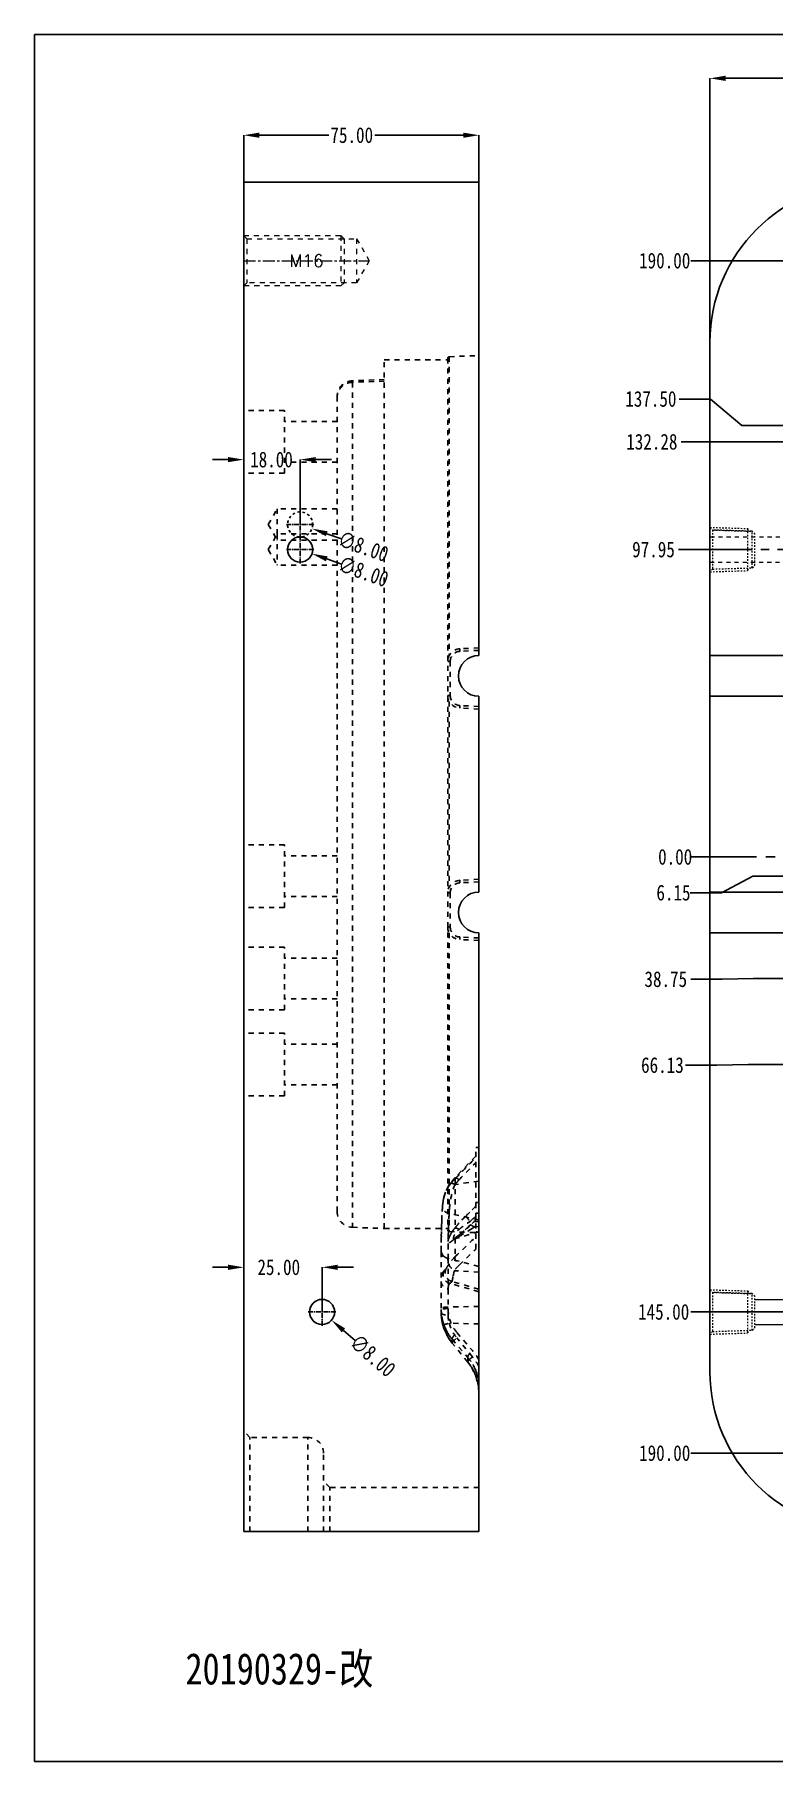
# Model space of a CAD drawing. Header units: millimetres. Extents: x -2414 to 10498, y -2238 to 649.
# Drawn here: x 2094 to 2330, y -1260 to -710 of the extents above; entities that cross this region are included whole.
import ezdxf
from ezdxf.enums import TextEntityAlignment as Align

# ---------------------------------------------------------------- set-up
doc = ezdxf.new("R2010")
doc.units = ezdxf.units.MM
doc.header["$LTSCALE"] = 16.335
doc.header["$PDMODE"] = 3
doc.header["$PDSIZE"] = 0.3125
doc.linetypes.add('CENTER', pattern=[0.6, 0.375, -0.075, 0.075, -0.075])
doc.linetypes.add('HIDDEN', pattern=[0.2, 0.1, -0.1])
doc.layers.get('0').update_dxf_attribs({"linetype": 'CONTINUOUS'})
doc.layers.get('Defpoints').update_dxf_attribs({"linetype": 'CONTINUOUS'})
for name, color, linetype, lineweight in [('cool', 153, 'HIDDEN', 9), ('core', 7, 'CONTINUOUS', 20), ('screw', 33, 'CONTINUOUS', 13)]:
    doc.layers.add(name, color=color, linetype=linetype, lineweight=lineweight)
doc.layers.add('DEFAULT_2', color=8, linetype='HIDDEN')
doc.styles.get("Standard").update_dxf_attribs({"font": 'txt', "width": 0.8})
doc.styles.add('TXT', font='txt.shx', dxfattribs={"bigfont": 'gbcbig.shx'})
doc.dimstyles.new('01', dxfattribs={"dimtxt": 5, "dimasz": 5, "dimexe": 0, "dimexo": 0, "dimgap": 0, "dimtad": 0, "dimzin": 0, "dimdsep": 46, "dimtxsty": 'Standard', "dimcen": 0, "dimclrd": 4, "dimclre": 4, "dimclrt": 6, "dimazin": 0, "dimtfac": 1, "dimtofl": 0, "dimtmove": 0, "dimatfit": 3, "dimfxl": 0, "dimtolj": 1, "dimtzin": 0, "dimarcsym": 0})

# ---------------------------------------------------------------- blocks, each defined once
blk = doc.blocks.new('cool_jt_f12')
at = {"layer": 'cool', "ltscale": 0.3}
for p, q in [((0, 7.0785), (0.856, 6.2225)), ((0, 7.0785), (12, 6.7035)), ((0.856, 6.2225), (0.856, -6.2225)), ((13.5, 5.827375), (0.856, 6.2225)), ((0.856, 6.2225), (13.5, 5.827375)), ((12, 6.7035), (12.856, 5.8475)), ((12, 6.7035), (12, -6.7035)), ((14.327375, 5), (13.5, 5.827375)), ((13.5, -5.827375), (13.5, 5.827375)), ((14.327375, -5), (14.327375, 5)), ((13.5, -5.827375), (14.327375, -5)), ((0.856, -6.2225), (0, -7.0785)), ((0, -7.0785), (12, -6.7035)), ((0.856, -6.2225), (13.5, -5.827375)), ((12, -6.7035), (12.856, -5.8475))]:
    blk.add_line(p, q, dxfattribs=at)
blk = doc.blocks.new('4')
at = {"layer": 'cool', "color": 1, "linetype": 'CENTER', "ltscale": 0.621977}
blk.add_line((-313.64, -1121.63), (76.36, -1121.63), dxfattribs=at)
at = {"layer": 'cool', "linetype": 'ByBlock', "ltscale": 0.932966}
for p, q in [((-299.31, -1117.63), (62.03, -1117.63)), ((-299.31, -1125.63), (62.03, -1125.63))]:
    blk.add_line(p, q, dxfattribs=at)
blk.add_blockref('cool_jt_f12', (-313.64, -1121.63), dxfattribs=at)
at = {"layer": 'cool', "linetype": 'ByBlock', "ltscale": 0.932966, "rotation": 180}
blk.add_blockref('cool_jt_f12', (76.36, -1121.63), dxfattribs=at)
blk = doc.blocks.new('*D311')
at = {"color": 4, "linetype": 'ByBlock', "lineweight": -2, "transparency": 16777216}
for p, q in [((2160.98, -756.63), (2160.98, -741.64)), ((2165.98, -741.64), (2188.11, -741.64)), ((2230.98, -741.64), (2202.78, -741.64)), ((2235.98, -756.63), (2235.98, -741.64))]:
    blk.add_line(p, q, dxfattribs=at)
at = {"color": 4, "linetype": 'ByBlock', "transparency": 16777216}
for points in [[(2165.98, -740.81), (2165.98, -742.48), (2160.98, -741.64)], [(2230.98, -740.81), (2230.98, -742.48), (2235.98, -741.64)]]:
    blk.add_solid(points, dxfattribs=at)
at = {"layer": 'Defpoints', "color": 0, "linetype": 'ByBlock', "transparency": 16777216}
for p in [(2160.98, -741.64), (2160.98, -756.63), (2235.98, -756.63)]:
    blk.add_point(p, dxfattribs=at)
at = {"color": 6, "linetype": 'ByBlock', "transparency": 16777216, "insert": (2195.45, -741.64), "char_height": 5, "attachment_point": 5}
blk.add_mtext('\\A1;75.00', dxfattribs=at)
blk = doc.blocks.new('*D329')
at = {"color": 4, "linetype": 'ByBlock', "lineweight": -2, "transparency": 16777216}
for p, q in [((2309.68, -807.63), (2309.68, -723.51)), ((2314.68, -723.51), (2480.98, -723.51)), ((2694.67, -723.51), (2498.98, -723.51)), ((2699.67, -807.63), (2699.67, -723.51))]:
    blk.add_line(p, q, dxfattribs=at)
at = {"color": 4, "linetype": 'ByBlock', "transparency": 16777216}
for points in [[(2314.68, -722.67), (2314.68, -724.34), (2309.68, -723.51)], [(2694.67, -722.67), (2694.67, -724.34), (2699.67, -723.51)]]:
    blk.add_solid(points, dxfattribs=at)
at = {"layer": 'Defpoints', "color": 0, "linetype": 'ByBlock', "transparency": 16777216}
for p in [(2699.67, -723.51), (2309.68, -807.63), (2699.67, -807.63)]:
    blk.add_point(p, dxfattribs=at)
at = {"color": 6, "linetype": 'ByBlock', "transparency": 16777216, "insert": (2489.98, -723.51), "char_height": 5, "attachment_point": 5}
blk.add_mtext('\\A1;390.00', dxfattribs=at)
blk = doc.blocks.new('*D317')
at = {"color": 4, "linetype": 'ByBlock', "lineweight": -2, "transparency": 16777216}
blk.add_line((2321.44, -971.63), (2303.59, -971.63), dxfattribs=at)
at = {"layer": 'Defpoints', "color": 0, "linetype": 'ByBlock', "transparency": 16777216}
for p in [(2303.59, -971.63), (2321.44, -971.63), (2504.68, -971.63)]:
    blk.add_point(p, dxfattribs=at)
at = {"color": 6, "linetype": 'ByBlock', "transparency": 16777216, "insert": (2298.59, -971.63), "char_height": 5, "attachment_point": 5}
blk.add_mtext('\\A1;0.00', dxfattribs=at)
blk = doc.blocks.new('*D318')
at = {"color": 4, "linetype": 'ByBlock', "lineweight": -2, "transparency": 16777216}
blk.add_line((2539.31, -839.35), (2300.49, -839.35), dxfattribs=at)
at = {"layer": 'Defpoints', "color": 0, "linetype": 'ByBlock', "transparency": 16777216}
for p in [(2300.49, -839.35), (2539.31, -839.35), (2504.68, -971.63)]:
    blk.add_point(p, dxfattribs=at)
at = {"color": 6, "linetype": 'ByBlock', "transparency": 16777216, "insert": (2291.15, -839.35), "char_height": 5, "attachment_point": 5}
blk.add_mtext('\\A1;132.28', dxfattribs=at)
blk = doc.blocks.new('*D319')
at = {"color": 4, "linetype": 'ByBlock', "lineweight": -2, "transparency": 16777216}
blk.add_line((2309.68, -873.68), (2299.68, -873.68), dxfattribs=at)
at = {"layer": 'Defpoints', "color": 0, "linetype": 'ByBlock', "transparency": 16777216}
for p in [(2299.68, -873.68), (2309.68, -873.68), (2504.68, -971.63)]:
    blk.add_point(p, dxfattribs=at)
at = {"color": 6, "linetype": 'ByBlock', "transparency": 16777216, "insert": (2291.68, -873.68), "char_height": 5, "attachment_point": 5}
blk.add_mtext('\\A1;97.95', dxfattribs=at)
blk = doc.blocks.new('*D320')
at = {"color": 4, "linetype": 'ByBlock', "lineweight": -2, "transparency": 16777216}
blk.add_line((2344.68, -781.63), (2303.59, -781.63), dxfattribs=at)
at = {"layer": 'Defpoints', "color": 0, "linetype": 'ByBlock', "transparency": 16777216}
for p in [(2303.59, -781.63), (2344.68, -781.63), (2504.68, -971.63)]:
    blk.add_point(p, dxfattribs=at)
at = {"color": 6, "linetype": 'ByBlock', "transparency": 16777216, "insert": (2295.25, -781.63), "char_height": 5, "attachment_point": 5}
blk.add_mtext('\\A1;190.00', dxfattribs=at)
blk = doc.blocks.new('*D322')
at = {"color": 4, "linetype": 'ByBlock', "lineweight": -2, "transparency": 16777216}
blk.add_line((2350.62, -1116.63), (2303.59, -1116.63), dxfattribs=at)
at = {"layer": 'Defpoints', "color": 0, "linetype": 'ByBlock', "transparency": 16777216}
for p in [(2504.68, -971.63), (2303.59, -1116.63), (2350.62, -1116.63)]:
    blk.add_point(p, dxfattribs=at)
at = {"color": 6, "linetype": 'ByBlock', "transparency": 16777216, "insert": (2294.92, -1116.63), "char_height": 5, "attachment_point": 5}
blk.add_mtext('\\A1;145.00', dxfattribs=at)
blk = doc.blocks.new('*D323')
at = {"color": 4, "linetype": 'ByBlock', "lineweight": -2, "transparency": 16777216}
blk.add_line((2344.68, -1161.63), (2303.59, -1161.63), dxfattribs=at)
at = {"layer": 'Defpoints', "color": 0, "linetype": 'ByBlock', "transparency": 16777216}
for p in [(2504.68, -971.63), (2303.59, -1161.63), (2344.68, -1161.63)]:
    blk.add_point(p, dxfattribs=at)
at = {"color": 6, "linetype": 'ByBlock', "transparency": 16777216, "insert": (2295.25, -1161.63), "char_height": 5, "attachment_point": 5}
blk.add_mtext('\\A1;190.00', dxfattribs=at)
blk = doc.blocks.new('*D342')
at = {"color": 4, "linetype": 'ByBlock', "lineweight": -2, "transparency": 16777216}
for p, q in [((2155.98, -845.02), (2150.98, -845.02)), ((2160.98, -853.37), (2160.98, -845.02)), ((2178.98, -865.68), (2178.98, -845.02)), ((2183.98, -845.02), (2188.98, -845.02))]:
    blk.add_line(p, q, dxfattribs=at)
at = {"color": 4, "linetype": 'ByBlock', "transparency": 16777216}
for points in [[(2155.98, -844.19), (2155.98, -845.85), (2160.98, -845.02)], [(2183.98, -844.19), (2183.98, -845.85), (2178.98, -845.02)]]:
    blk.add_solid(points, dxfattribs=at)
at = {"layer": 'Defpoints', "color": 0, "linetype": 'ByBlock', "transparency": 16777216}
for p in [(2160.98, -845.02), (2160.98, -853.37), (2178.98, -865.68)]:
    blk.add_point(p, dxfattribs=at)
at = {"color": 6, "linetype": 'ByBlock', "transparency": 16777216, "insert": (2169.84, -845.02), "char_height": 5, "attachment_point": 5}
blk.add_mtext('\\A1;18.00', dxfattribs=at)
blk = doc.blocks.new('*D343')
at = {"color": 4, "linetype": 'ByBlock', "lineweight": -2, "transparency": 16777216}
for p, q in [((2155.98, -1102.4), (2150.98, -1102.4)), ((2160.98, -1109.11), (2160.98, -1102.4)), ((2185.98, -1116.63), (2185.98, -1102.4)), ((2190.98, -1102.4), (2195.98, -1102.4))]:
    blk.add_line(p, q, dxfattribs=at)
at = {"color": 4, "linetype": 'ByBlock', "transparency": 16777216}
for points in [[(2155.98, -1101.57), (2155.98, -1103.24), (2160.98, -1102.4)], [(2190.98, -1101.57), (2190.98, -1103.24), (2185.98, -1102.4)]]:
    blk.add_solid(points, dxfattribs=at)
at = {"layer": 'Defpoints', "color": 0, "linetype": 'ByBlock', "transparency": 16777216}
for p in [(2160.98, -1102.4), (2160.98, -1109.11), (2185.98, -1116.63)]:
    blk.add_point(p, dxfattribs=at)
at = {"color": 6, "linetype": 'ByBlock', "transparency": 16777216, "insert": (2172.17, -1102.4), "char_height": 5, "attachment_point": 5}
blk.add_mtext('\\A1;25.00', dxfattribs=at)
blk = doc.blocks.new('*D344')
at = {"color": 4, "linetype": 'ByBlock', "lineweight": -2, "transparency": 16777216}
blk.add_line((2196.58, -1125.77), (2192.8, -1122.51), dxfattribs=at)
at = {"color": 4, "linetype": 'ByBlock', "transparency": 16777216}
blk.add_solid([(2193.34, -1121.88), (2192.25, -1123.14), (2189.01, -1119.24)], dxfattribs=at)
at = {"layer": 'Defpoints', "color": 0, "linetype": 'ByBlock', "transparency": 16777216}
for p in [(2182.95, -1114.02), (2189.01, -1119.24)]:
    blk.add_point(p, dxfattribs=at)
at = {"color": 6, "linetype": 'ByBlock', "transparency": 16777216, "insert": (2202.14, -1130.56), "char_height": 5, "attachment_point": 5, "rotation": 319.2251}
blk.add_mtext('\\A1;∅8.00', dxfattribs=at)
blk = doc.blocks.new('*D345')
at = {"color": 4, "linetype": 'ByBlock', "lineweight": -2, "transparency": 16777216}
blk.add_line((2192.2, -870.29), (2187.48, -868.64), dxfattribs=at)
at = {"color": 4, "linetype": 'ByBlock', "transparency": 16777216}
blk.add_solid([(2187.75, -867.86), (2187.2, -869.43), (2182.76, -867)], dxfattribs=at)
at = {"layer": 'Defpoints', "color": 0, "linetype": 'ByBlock', "transparency": 16777216}
for p in [(2175.2, -864.36), (2182.76, -867)]:
    blk.add_point(p, dxfattribs=at)
at = {"color": 6, "linetype": 'ByBlock', "transparency": 16777216, "insert": (2199.12, -872.71), "char_height": 5, "attachment_point": 5, "rotation": 340.7687}
blk.add_mtext('\\A1;∅8.00', dxfattribs=at)
blk = doc.blocks.new('*D677')
at = {"color": 4, "linetype": 'ByBlock', "lineweight": -2, "transparency": 16777216}
for p, q in [((2313.59, -1010.61), (2303.59, -1010.61)), ((2323.59, -1010.38), (2313.59, -1010.61)), ((2402.92, -1010.38), (2323.59, -1010.38))]:
    blk.add_line(p, q, dxfattribs=at)
at = {"layer": 'Defpoints', "color": 0, "linetype": 'ByBlock', "transparency": 16777216}
for p in [(2504.68, -971.63), (2303.59, -1010.61), (2402.92, -1010.38)]:
    blk.add_point(p, dxfattribs=at)
at = {"color": 6, "linetype": 'ByBlock', "transparency": 16777216, "insert": (2295.59, -1010.61), "char_height": 5, "attachment_point": 5}
blk.add_mtext('\\A1;38.75', dxfattribs=at)
blk = doc.blocks.new('*D680')
at = {"color": 4, "linetype": 'ByBlock', "lineweight": -2, "transparency": 16777216}
for p, q in [((2323.38, -977.78), (2313.38, -983.04)), ((2390.12, -977.78), (2323.38, -977.78)), ((2313.38, -983.04), (2303.38, -983.04))]:
    blk.add_line(p, q, dxfattribs=at)
at = {"layer": 'Defpoints', "color": 0, "linetype": 'ByBlock', "transparency": 16777216}
for p in [(2504.68, -971.63), (2390.12, -977.78, 0), (2303.38, -983.04)]:
    blk.add_point(p, dxfattribs=at)
at = {"color": 6, "linetype": 'ByBlock', "transparency": 16777216, "insert": (2298.04, -983.04), "char_height": 5, "attachment_point": 5}
blk.add_mtext('\\A1;6.15', dxfattribs=at)
blk = doc.blocks.new('*D681')
at = {"color": 4, "linetype": 'ByBlock', "lineweight": -2, "transparency": 16777216}
for p, q in [((2311.85, -1037.99), (2301.85, -1037.99)), ((2321.85, -1037.76), (2311.85, -1037.99)), ((2424.76, -1037.76), (2321.85, -1037.76))]:
    blk.add_line(p, q, dxfattribs=at)
at = {"layer": 'Defpoints', "color": 0, "linetype": 'ByBlock', "transparency": 16777216}
for p in [(2504.68, -971.63), (2301.85, -1037.99), (2424.76, -1037.76)]:
    blk.add_point(p, dxfattribs=at)
at = {"color": 6, "linetype": 'ByBlock', "transparency": 16777216, "insert": (2294.52, -1037.99), "char_height": 5, "attachment_point": 5}
blk.add_mtext('\\A1;66.13', dxfattribs=at)
blk = doc.blocks.new('*D688')
at = {"color": 4, "linetype": 'ByBlock', "lineweight": -2, "transparency": 16777216}
blk.add_line((2192.2, -878.29), (2187.48, -876.64), dxfattribs=at)
at = {"color": 4, "linetype": 'ByBlock', "transparency": 16777216}
blk.add_solid([(2187.75, -875.86), (2187.2, -877.43), (2182.76, -875)], dxfattribs=at)
at = {"layer": 'Defpoints', "color": 0, "linetype": 'ByBlock', "transparency": 16777216}
for p in [(2175.2, -872.36), (2182.76, -875)]:
    blk.add_point(p, dxfattribs=at)
at = {"color": 6, "linetype": 'ByBlock', "transparency": 16777216, "insert": (2199.12, -880.71), "char_height": 5, "attachment_point": 5, "rotation": 340.7687}
blk.add_mtext('\\A1;∅8.00', dxfattribs=at)
blk = doc.blocks.new('*D700')
at = {"color": 4, "linetype": 'ByBlock', "lineweight": -2, "transparency": 16777216}
for p, q in [((2309.83, -825.7), (2299.83, -825.7)), ((2319.83, -834.13), (2309.83, -825.7)), ((2504.68, -834.13), (2319.83, -834.13))]:
    blk.add_line(p, q, dxfattribs=at)
at = {"layer": 'Defpoints', "color": 0, "linetype": 'ByBlock', "transparency": 16777216}
for p in [(2299.83, -825.7), (2504.68, -834.13), (2504.68, -971.63)]:
    blk.add_point(p, dxfattribs=at)
at = {"color": 6, "linetype": 'ByBlock', "transparency": 16777216, "insert": (2290.83, -825.7), "char_height": 5, "attachment_point": 5}
blk.add_mtext('\\A1;137.50', dxfattribs=at)

msp = doc.modelspace()

# ---------------------------------------------------------------- linework, layer by layer
at = {"color": 7, "linetype": 'Continuous'}
for p, q in [((2160.98, -1186.63), (2160.98, -756.63)), ((2160.98, -756.63), (2235.98, -756.63)), ((2235.98, -907.442), (2235.98, -756.63)), ((2309.677, -1135.63), (2309.677, -807.63)), ((2309.677, -907.442), (2353.927, -907.442)), ((2235.98, -982.817), (2235.98, -920.442)), ((2309.677, -920.442), (2353.927, -920.442)), ((2309.677, -982.817), (2353.927, -982.817)), ((2235.98, -1186.63), (2235.98, -995.817)), ((2309.677, -995.817), (2353.927, -995.817)), ((2160.98, -1186.63), (2235.98, -1186.63))]:
    msp.add_line(p, q, dxfattribs=at)
at = {"color": 1, "linetype": 'CENTER', "ltscale": 0.248791}
for p, q in [((2178.98, -870.079), (2178.98, -861.279)), ((2174.58, -865.679), (2183.38, -865.679)), ((2178.98, -878.079), (2178.98, -869.279)), ((2174.58, -873.679), (2183.38, -873.679)), ((2181.58, -1116.63), (2190.38, -1116.63)), ((2185.98, -1121.03), (2185.98, -1112.23))]:
    msp.add_line(p, q, dxfattribs=at)
at = {"color": 1, "linetype": 'CENTER', "ltscale": 2.425712}
msp.add_line((2309.677, -971.63), (2699.677, -971.63), dxfattribs=at)
at = {"linetype": 'ByBlock'}
msp.add_lwpolyline([(2094.27, -709.556), (2782.776, -709.556), (2782.776, -1259.875), (2094.27, -1259.875)], close=True, dxfattribs=at)
at = {"color": 8, "linetype": 'HIDDEN', "ltscale": 0.5}
msp.add_circle((2178.98, -865.679), 4, dxfattribs=at)
at = {"color": 7, "linetype": 'Continuous'}
for centre in [(2178.98, -873.679), (2185.98, -1116.63)]:
    msp.add_circle(centre, 4, dxfattribs=at)
for centre, radius, start, end in [((2360.677, -807.63), 51, 90, 180), ((2235.982, -913.942), 6.5, 90.02376, 269.97624), ((2235.982, -989.317), 6.5, 90.02376, 269.97624), ((2360.677, -1135.63), 51, 180, 270)]:
    msp.add_arc(centre, radius, start, end, dxfattribs=at)
at = {"layer": 'core', "color": 155, "linetype": 'HIDDEN', "lineweight": 13, "ltscale": 0.8}
for p, q in [((2462.669, -869.679), (2309.677, -869.679)), ((2309.677, -877.679), (2462.677, -877.679))]:
    msp.add_line(p, q, dxfattribs=at)
at = {"layer": 'DEFAULT_2', "color": 8, "linetype": 'HIDDEN'}
for p, q in [((2205.803, -813.247), (2226.055, -813.247)), ((2205.803, -1090.012), (2205.803, -813.248)), ((2226.055, -812.716), (2226.055, -1090.543)), ((2226.54, -812.214), (2235.98, -811.884)), ((2226.54, -812.214), (2226.54, -907.418)), ((2205.803, -819.53), (2195.629, -819.885)), ((2190.803, -824.882), (2190.803, -1084.658)), ((2205.803, -820.019), (2195.629, -820.375)), ((2195.629, -820.375), (2195.629, -1089.657)), ((2173.98, -829.35), (2160.98, -829.35)), ((2173.98, -849.35), (2173.98, -829.35)), ((2190.803, -832.85), (2173.98, -832.85)), ((2190.803, -845.85), (2173.98, -845.85)), ((2173.98, -849.35), (2160.98, -849.35)), ((2168.803, -865.679), (2171.69, -860.679)), ((2171.69, -860.679), (2171.69, -870.679)), ((2190.803, -860.679), (2171.69, -860.679)), ((2168.803, -865.679), (2171.69, -870.679)), ((2168.803, -873.679), (2171.69, -868.679)), ((2171.69, -868.679), (2171.69, -878.679)), ((2190.803, -868.679), (2171.69, -868.679)), ((2168.803, -873.679), (2171.69, -878.679)), ((2190.803, -870.679), (2171.69, -870.679)), ((2190.803, -878.679), (2171.69, -878.679)), ((2235.98, -904.998), (2229.865, -905.318)), ((2235.98, -905.803), (2229.893, -906.121)), ((2226.845, -909.333), (2226.055, -909.333)), ((2226.845, -909.332), (2226.845, -920.16)), ((2226.845, -920.16), (2226.055, -920.16)), ((2226.54, -922.074), (2226.54, -981.185)), ((2235.98, -924.495), (2229.865, -924.174)), ((2235.98, -923.69), (2229.893, -923.371)), ((2173.98, -967.776), (2160.98, -967.776)), ((2173.98, -987.776), (2173.98, -967.776)), ((2190.803, -971.276), (2173.98, -971.276)), ((2235.98, -978.765), (2229.865, -979.085)), ((2190.803, -984.276), (2173.98, -984.276)), ((2226.845, -983.1), (2226.055, -983.1)), ((2226.845, -983.099), (2226.845, -993.927)), ((2235.98, -979.57), (2229.893, -979.888)), ((2173.98, -987.776), (2160.98, -987.776)), ((2226.845, -993.927), (2226.055, -993.927)), ((2226.54, -995.841), (2226.54, -1091.045)), ((2173.98, -1000.38), (2160.98, -1000.38)), ((2173.98, -1020.38), (2173.98, -1000.38)), ((2235.98, -998.262), (2229.865, -997.941)), ((2235.98, -997.457), (2229.893, -997.138)), ((2190.803, -1003.88), (2173.98, -1003.88)), ((2190.803, -1016.88), (2173.98, -1016.88)), ((2173.98, -1020.38), (2160.98, -1020.38)), ((2173.98, -1027.763), (2160.98, -1027.763)), ((2173.98, -1047.763), (2173.98, -1027.763)), ((2190.803, -1031.263), (2173.98, -1031.263)), ((2190.803, -1044.263), (2173.98, -1044.263)), ((2173.98, -1047.763), (2160.98, -1047.763)), ((2234.98, -1067.019), (2228.342, -1073.871)), ((2234.98, -1096.603), (2234.98, -1064.276)), ((2225.308, -1078.466), (2224.693, -1080.538)), ((2226.785, -1076.017), (2226.799, -1075.699)), ((2226.799, -1075.699), (2226.799, -1075.699)), ((2228.525, -1074.049), (2228.373, -1074.205)), ((2228.373, -1074.205), (2228.373, -1089.843)), ((2235.98, -1074.937), (2228.397, -1076.024)), ((2224.401, -1082.338), (2224.346, -1082.985)), ((2224.346, -1082.985), (2224.347, -1082.973)), ((2224.431, -1082.546), (2224.347, -1082.973)), ((2224.705, -1080.485), (2224.397, -1082.378)), ((2235.98, -1087.266), (2226.514, -1085.277)), ((2232.827, -1089.341), (2231.158, -1090.871)), ((2233.242, -1088.942), (2232.714, -1089.448)), ((2233.206, -1087.802), (2234.98, -1086.058)), ((2234.98, -1086.058), (2233.206, -1087.802)), ((2235.98, -1087.759), (2233.206, -1087.802)), ((2234.98, -1087.345), (2233.209, -1089.061)), ((2233.209, -1089.061), (2233.242, -1088.942)), ((2234.98, -1087.258), (2233.242, -1088.942)), ((2234.503, -1089.608), (2234.162, -1089.822)), ((2234.503, -1089.608), (2234.98, -1089.147)), ((2234.98, -1089.147), (2234.503, -1089.608)), ((2235.98, -1089.39), (2234.503, -1089.608)), ((2195.629, -1089.657), (2205.803, -1090.012)), ((2205.803, -1090.012), (2226.055, -1090.012)), ((2226.54, -1091.045), (2235.98, -1091.375)), ((2227.813, -1093.485), (2227.814, -1093.485)), ((2227.814, -1093.485), (2228.004, -1093.399)), ((2228.106, -1093.285), (2227.862, -1093.454)), ((2228.004, -1093.399), (2228.193, -1093.336)), ((2228.748, -1092.822), (2228.106, -1093.285)), ((2228.193, -1093.336), (2235.98, -1091.103)), ((2228.373, -1093.233), (2228.373, -1099.07)), ((2229.902, -1091.935), (2228.749, -1092.822)), ((2231.268, -1090.774), (2229.803, -1092.016)), ((2234.162, -1089.822), (2233.894, -1089.989)), ((2223.98, -1097.013), (2223.98, -1097.494)), ((2223.98, -1097.013), (2223.98, -1097.494)), ((2223.98, -1097.494), (2223.98, -1116.925)), ((2235.98, -1102.118), (2226.153, -1099.604)), ((2226.153, -1099.604), (2226.153, -1117.692)), ((2235.98, -1103.911), (2228.157, -1103.495)), ((2235.98, -1110.17), (2226.725, -1107.521)), ((2235.98, -1109.382), (2227.424, -1106.946)), ((2235.98, -1114.847), (2226.153, -1115.092)), ((2224.48, -1120.738), (2224.48, -1120.739)), ((2235.98, -1120.46), (2226.553, -1120.224)), ((2227.489, -1126.576), (2227.473, -1126.564)), ((2232.454, -1132.602), (2227.473, -1126.564)), ((2227.489, -1125.341), (2232.47, -1131.13)), ((2227.489, -1126.576), (2227.489, -1125.341)), ((2228.96, -1123.168), (2233.942, -1128.958)), ((2233.942, -1130.944), (2228.96, -1124.906)), ((2232.47, -1132.614), (2232.454, -1132.602)), ((2232.47, -1132.614), (2232.47, -1131.13)), ((2162.98, -1156.63), (2160.98, -1154.63)), ((2162.98, -1186.63), (2162.98, -1156.63)), ((2181.48, -1156.63), (2162.98, -1156.63)), ((2181.48, -1186.63), (2181.48, -1156.63)), ((2186.48, -1186.63), (2186.48, -1161.63)), ((2188.48, -1172.6), (2186.48, -1170.6)), ((2235.98, -1172.6), (2188.48, -1172.6)), ((2188.48, -1186.63), (2188.48, -1172.6))]:
    msp.add_line(p, q, dxfattribs=at)
at = {"layer": 'DEFAULT_2', "color": 1, "linetype": 'CENTER', "ltscale": 2.2018}
msp.add_line((2309.677, -873.679), (2486.677, -873.679), dxfattribs=at)
at = {"layer": 'DEFAULT_2', "color": 8, "linetype": 'HIDDEN'}
for points in [[(2226.799, -1075.699), (2226.307, -1076.433), (2225.294, -1078.504)], [(2228.342, -1073.871), (2226.949, -1075.497), (2226.799, -1075.699)], [(2224.347, -1082.973), (2224.118, -1087.683), (2224.003, -1092.854), (2223.98, -1097.029)], [(2227.866, -1093.451), (2227.81, -1093.487), (2227.893, -1093.446), (2228.194, -1093.336)], [(2228.339, -1093.117), (2227.978, -1093.375), (2227.866, -1093.451)], [(2224.48, -1120.739), (2224.975, -1122.277), (2226.549, -1125.322), (2227.473, -1126.564)], [(2224.48, -1120.739), (2224.92, -1122.129), (2226.463, -1125.19), (2227.473, -1126.564)], [(2232.454, -1132.602), (2233.588, -1134.165), (2235.101, -1137.263), (2235.88, -1140.6), (2235.98, -1142.324)], [(2233.517, -1134.053), (2235.057, -1137.14), (2235.864, -1140.469), (2235.98, -1142.324)]]:
    msp.add_lwpolyline(points, dxfattribs=at)
for centre, radius, start, end in [((2226.558, -812.716), 0.502, 92, 180), ((2195.803, -824.882), 5, 92, 180), ((2195.255, -825.127), 4.451, 176.93881, 179.99567), ((2230.075, -909.333), 4.02, 93, 180), ((2230.062, -909.333), 3.216, 93.00365, 179.99162), ((2230.075, -920.16), 4.02, 180, 267), ((2230.062, -920.159), 3.216, 180.00738, 266.99742), ((2230.075, -983.1), 4.02, 93, 180), ((2230.062, -983.1), 3.216, 93.00362, 179.99157), ((2230.075, -993.927), 4.02, 180, 267), ((2230.062, -993.926), 3.216, 180.00735, 266.9974), ((-595.32, 1675.981), 3941.67, 315.755559, 315.893368), ((-591.176, 1671.958), 3935.895, 315.758599, 315.893433), ((-459.151, 1537.008), 3748.309, 315.835453, 315.952123), ((-459.115, 1536.973), 3748.258, 315.835453, 315.952125), ((2239.772, -1085.808), 16.265, 137.3509, 142.98556), ((2240.25, -1086.241), 16.909, 134.61868, 137.36917), ((2239.593, -1084.192), 13.859, 137.50154, 143.88753), ((2239.994, -1084.549), 14.395, 135.83451, 137.53115), ((2195.803, -1084.66), 5, 180, 268), ((2227.399, -1081.607), 3.774, 248.76329, 256.44086), ((2412.84, -1096.306), 186.655, 177.64016, 178.07624), ((2390.257, -1095.314), 164.051, 176.49232, 177.66186), ((2226.558, -1090.543), 0.502, 180, 268), ((2434.729, -1097.023), 208.556, 178.227, 178.4968), ((2424.479, -1096.71), 198.301, 178.07267, 178.22583), ((2235.763, -1096.669), 10.009, 154.50856, 157.91117), ((2237.204, -1097.414), 11.632, 139.39218, 148.02148), ((2249.606, -1120.915), 34.888, 127.71077, 127.83375), ((2248.229, -1119.134), 32.636, 127.47453, 127.71185), ((395.89, 809.162), 2645.627, 313.839931, 314.03863), ((2229.505, -1093.878), 1.299, 125.61855, 128.14034), ((2238.44, -1109.473), 14.476, 134.0589, 145.67284), ((389.857, 815.103), 2656.896, 313.825634, 313.984633), ((389.883, 815.076), 2656.858, 313.825637, 313.98464), ((2227.561, -1104.635), 3.003, 162.62731, 253.80613), ((2237.611, -1109.99), 11.47, 133.83391, 145.51435), ((2238.825, -1115.805), 14.846, 180.00107, 188.65099), ((2238.592, -1116.923), 14.612, 180.00493, 183.788), ((2238.74, -1116.914), 14.761, 183.78509, 185.31366), ((2238.832, -1116.906), 14.853, 185.31412, 187.42753), ((2238.955, -1116.89), 14.977, 187.42792, 189.55465), ((2238.702, -1115.82), 14.721, 188.66617, 198.13592), ((2239.034, -1116.877), 15.057, 189.55393, 191.07888), ((2239.189, -1116.845), 15.215, 191.08233, 194.8249), ((2239.255, -1116.817), 15.286, 194.86459, 219.67254), ((2238.602, -1115.849), 14.617, 198.14926, 198.99504), ((2238.551, -1115.87), 14.562, 198.9849, 220.56979), ((2238.424, -1117.08), 12.28, 194.8317, 219.58544), ((2221.633, -1140.494), 14.322, 21.30529, 40.82742), ((2220.48, -1142.474), 15.524, 23.64972, 39.43153), ((2240.25, -1138.864), 10.101, 135.26815, 136.12642), ((2220.806, -1140.257), 17.327, 28.86753, 40.70227), ((2219.588, -1142.782), 18.605, 28.23466, 39.5138), ((2221.573, -1140.529), 14.392, 24.71429, 29.71196), ((2221.534, -1140.547), 14.435, 22.63745, 24.71336), ((2220.606, -1142.416), 15.385, 21.42697, 23.64046), ((2221.498, -1140.562), 14.474, 18.32212, 22.63745), ((2220.706, -1142.376), 15.277, 6.53193, 21.42312), ((2221.333, -1140.613), 14.646, 359.93571, 18.96379), ((2221.391, -1140.595), 14.586, 11.20404, 18.3133), ((2221.179, -1140.629), 14.8, 359.99696, 10.04666), ((2221.005, -1142.326), 14.975, 0.00819, 6.47503), ((2181.48, -1161.63), 5, 0, 90)]:
    msp.add_arc(centre, radius, start, end, dxfattribs=at)
for centre, major_axis, ratio, start_param, end_param in [((2241.237, -943.109), (487.66, 74.337), 0.2412088, -1.6203706, -1.6183213), ((2500.97, -950.633), (519.615, 8.904), 0.2841046, -2.1130514, -2.1108127), ((2414.791, -942.457), (508.77, 79.912), 0.2382673, 4.3140172, 4.3161158), ((2230.597, -954.778), (486.631, -28.033), 0.2788329, -1.5457307, -1.5436759)]:
    msp.add_ellipse(centre, major_axis=major_axis, ratio=ratio, start_param=start_param, end_param=end_param, dxfattribs=at)
for points, knots in [([(2195.629, -820.375), (2195.628, -820.304), (2195.628, -820.182), (2195.626, -820.04), (2195.627, -819.96), (2195.625, -819.919), (2195.63, -819.901), (2195.626, -819.885), (2195.629, -819.885)], [0, 0, 0, 0, 0.4352823, 0.7481739, 0.8580944, 0.9367628, 0.9840587, 1, 1, 1, 1]), ([(2195.629, -820.375), (2194.995, -820.396), (2193.73, -820.671), (2192.131, -821.729), (2191.056, -823.287), (2190.803, -824.521), (2190.803, -825.127)], [0, 0, 0, 0, 0.2557745, 0.5081011, 0.7557151, 1, 1, 1, 1]), ([(2229.893, -906.121), (2229.888, -906.019), (2229.88, -905.87), (2229.872, -905.681), (2229.867, -905.56), (2229.866, -905.464), (2229.86, -905.385), (2229.868, -905.35), (2229.86, -905.318), (2229.865, -905.318)], [0, 0, 0, 0, 0.3824673, 0.555285, 0.7066584, 0.8309391, 0.9234767, 0.9804184, 1, 1, 1, 1]), ([(2229.865, -924.174), (2229.86, -924.174), (2229.868, -924.142), (2229.86, -924.107), (2229.866, -924.028), (2229.867, -923.932), (2229.872, -923.811), (2229.88, -923.622), (2229.888, -923.473), (2229.893, -923.371)], [0, 0, 0, 0, 0.0195471, 0.0764293, 0.1688477, 0.2930265, 0.4444081, 0.6173362, 1, 1, 1, 1]), ([(2229.893, -979.888), (2229.888, -979.786), (2229.88, -979.637), (2229.872, -979.448), (2229.867, -979.327), (2229.866, -979.231), (2229.86, -979.152), (2229.868, -979.117), (2229.86, -979.085), (2229.865, -979.085)], [0, 0, 0, 0, 0.3824673, 0.555285, 0.7066584, 0.8309391, 0.9234767, 0.9804184, 1, 1, 1, 1]), ([(2229.865, -997.941), (2229.86, -997.941), (2229.868, -997.909), (2229.86, -997.874), (2229.866, -997.795), (2229.867, -997.699), (2229.872, -997.578), (2229.88, -997.389), (2229.888, -997.24), (2229.893, -997.138)], [0, 0, 0, 0, 0.0195471, 0.0764293, 0.1688477, 0.2930265, 0.4444081, 0.6173362, 1, 1, 1, 1]), ([(2226.785, -1076.017), (2226.425, -1076.495), (2225.612, -1077.791), (2224.798, -1080.005), (2224.493, -1081.729), (2224.431, -1082.546)], [0, 0, 0, 0, 0.2558379, 0.6499116, 1, 1, 1, 1]), ([(2226.785, -1076.017), (2226.425, -1076.495), (2225.611, -1077.792), (2224.797, -1080.006), (2224.493, -1081.73), (2224.431, -1082.546)], [0, 0, 0, 0, 0.256011, 0.6502795, 1, 1, 1, 1]), ([(2228.397, -1076.024), (2227.673, -1077.539), (2227.044, -1079.991), (2226.643, -1083.123), (2226.54, -1084.603), (2226.514, -1085.277)], [0, 0, 0, 0, 0.5312204, 0.7868229, 1, 1, 1, 1]), ([(2228.397, -1076.024), (2227.673, -1077.539), (2227.044, -1079.989), (2226.643, -1083.121), (2226.54, -1084.602), (2226.514, -1085.277)], [0, 0, 0, 0, 0.5309602, 0.7866203, 1, 1, 1, 1]), ([(2228.373, -1074.205), (2228.229, -1074.347), (2227.667, -1074.922), (2227.147, -1075.537), (2226.785, -1076.017)], [0, 0, 0, 0, 0.2520885, 1, 1, 1, 1]), ([(2226.8, -1075.699), (2226.844, -1075.638), (2227.045, -1075.562), (2227.401, -1075.617), (2227.872, -1075.768), (2228.212, -1075.928), (2228.397, -1076.024)], [0, 0, 0, 0, 0.1327205, 0.3388752, 0.6326924, 1, 1, 1, 1]), ([(2228.373, -1074.205), (2228.344, -1074.138), (2228.3, -1074.034), (2228.312, -1073.902), (2228.342, -1073.871)], [0, 0, 0, 0, 0.6278395, 1, 1, 1, 1]), ([(2229.667, -1074.519), (2229.391, -1074.306), (2229.011, -1074.041), (2228.566, -1073.833), (2228.381, -1073.831), (2228.342, -1073.871)], [0, 0, 0, 0, 0.6895996, 0.891215, 1, 1, 1, 1]), ([(2229.667, -1074.519), (2229.552, -1074.638), (2229.103, -1075.117), (2228.686, -1075.627), (2228.397, -1076.024)], [0, 0, 0, 0, 0.2518124, 1, 1, 1, 1]), ([(2224.431, -1082.546), (2224.327, -1083.927), (2224.041, -1088.745), (2223.984, -1093.572), (2223.98, -1097.013)], [0, 0, 0, 0, 0.2869646, 1, 1, 1, 1]), ([(2226.514, -1085.277), (2226.203, -1085.201), (2225.618, -1084.982), (2224.896, -1084.449), (2224.427, -1083.762), (2224.333, -1083.234), (2224.347, -1082.985)], [0, 0, 0, 0, 0.2823659, 0.5438931, 0.7804533, 1, 1, 1, 1]), ([(2226.514, -1085.277), (2226.43, -1086.639), (2226.2, -1091.412), (2226.156, -1096.192), (2226.153, -1099.604)], [0, 0, 0, 0, 0.2856969, 1, 1, 1, 1]), ([(2228.373, -1089.843), (2228.646, -1089.509), (2229.773, -1088.177), (2230.975, -1086.909), (2231.911, -1085.989)], [0, 0, 0, 0, 0.2474506, 1, 1, 1, 1]), ([(2231.911, -1085.989), (2230.975, -1086.909), (2229.773, -1088.177), (2228.646, -1089.509), (2228.373, -1089.843)], [0, 0, 0, 0, 0.7525107, 1, 1, 1, 1]), ([(2233.209, -1089.061), (2232.398, -1089.847), (2230.833, -1091.293), (2229.185, -1092.649), (2228.373, -1093.233)], [0, 0, 0, 0, 0.5303239, 1, 1, 1, 1]), ([(2229.667, -1092.565), (2230.466, -1092.119), (2232.078, -1091.132), (2233.676, -1090.124), (2234.503, -1089.608)], [0, 0, 0, 0, 0.483847, 1, 1, 1, 1]), ([(2229.668, -1090.331), (2229.945, -1090.095), (2231.072, -1089.181), (2232.273, -1088.359), (2233.206, -1087.802)], [0, 0, 0, 0, 0.2508831, 1, 1, 1, 1]), ([(2231.911, -1085.989), (2231.938, -1086.098), (2232.067, -1086.352), (2232.34, -1086.765), (2232.732, -1087.266), (2233.038, -1087.618), (2233.206, -1087.802)], [0, 0, 0, 0, 0.1496328, 0.3759006, 0.6660164, 1, 1, 1, 1]), ([(2233.243, -1088.942), (2233.281, -1088.906), (2233.459, -1088.912), (2233.882, -1089.128), (2234.242, -1089.394), (2234.503, -1089.608)], [0, 0, 0, 0, 0.1080355, 0.3092706, 1, 1, 1, 1]), ([(2228.373, -1093.233), (2228.043, -1093.486), (2227.486, -1093.93), (2226.85, -1094.443), (2226.462, -1094.672), (2226.275, -1094.723), (2226.171, -1094.672), (2226.126, -1094.6), (2226.101, -1094.502), (2226.091, -1094.315), (2226.134, -1094.01), (2226.245, -1093.571), (2226.427, -1093.044), (2226.679, -1092.449), (2227.002, -1091.809), (2227.535, -1090.908), (2228.017, -1090.258), (2228.373, -1089.843)], [0, 0, 0, 0, 0.1533398, 0.2637557, 0.2989768, 0.321377, 0.3301041, 0.3396654, 0.3516992, 0.3670138, 0.4086179, 0.4647239, 0.5338806, 0.6140657, 0.7028949, 0.7981488, 1, 1, 1, 1]), ([(2226.245, -1091.552), (2226.226, -1092.29), (2226.169, -1094.973), (2226.155, -1097.658), (2226.153, -1099.604)], [0, 0, 0, 0, 0.274902, 1, 1, 1, 1]), ([(2226.566, -1094.608), (2226.6, -1094.589), (2226.754, -1094.496), (2226.9, -1094.389), (2227.013, -1094.303)], [0, 0, 0, 0, 0.2108714, 1, 1, 1, 1]), ([(2227.337, -1091.254), (2227.279, -1091.347), (2227.061, -1091.707), (2226.863, -1092.08), (2226.729, -1092.361)], [0, 0, 0, 0, 0.260617, 1, 1, 1, 1]), ([(2227.013, -1094.303), (2227.099, -1094.238), (2227.498, -1093.925), (2227.892, -1093.606), (2228.207, -1093.361)], [0, 0, 0, 0, 0.2128662, 1, 1, 1, 1]), ([(2228.048, -1092.399), (2227.981, -1092.549), (2227.899, -1092.76), (2227.847, -1093.029), (2227.844, -1093.172), (2227.874, -1093.285), (2227.991, -1093.386), (2228.116, -1093.358), (2228.193, -1093.336)], [0, 0, 0, 0, 0.393051, 0.5391979, 0.652172, 0.737087, 0.8087183, 1, 1, 1, 1]), ([(2228.193, -1093.336), (2228.12, -1093.357), (2228.005, -1093.383), (2227.887, -1093.303), (2227.849, -1093.206), (2227.843, -1093.082), (2227.875, -1092.849), (2227.999, -1092.485), (2228.246, -1091.988), (2228.757, -1091.209), (2229.274, -1090.665), (2229.668, -1090.331)], [0, 0, 0, 0, 0.0586066, 0.0801436, 0.1042126, 0.1353835, 0.1756034, 0.2843862, 0.4289476, 0.6025116, 1, 1, 1, 1]), ([(2228.773, -1093.069), (2228.716, -1093.099), (2228.529, -1093.199), (2228.336, -1093.295), (2228.193, -1093.336)], [0, 0, 0, 0, 0.3021164, 1, 1, 1, 1]), ([(2228.194, -1093.336), (2228.285, -1093.309), (2228.491, -1093.22), (2228.981, -1092.959), (2229.378, -1092.727), (2229.667, -1092.565)], [0, 0, 0, 0, 0.1718646, 0.4016203, 1, 1, 1, 1]), ([(2228.373, -1089.843), (2228.556, -1089.832), (2229.015, -1089.978), (2229.425, -1090.189), (2229.667, -1090.331)], [0, 0, 0, 0, 0.3941572, 1, 1, 1, 1]), ([(2228.373, -1089.843), (2228.556, -1089.832), (2229.015, -1089.978), (2229.425, -1090.189), (2229.668, -1090.331)], [0, 0, 0, 0, 0.3941554, 1, 1, 1, 1]), ([(2228.373, -1093.233), (2228.49, -1093.149), (2228.978, -1092.79), (2229.454, -1092.412), (2229.812, -1092.118)], [0, 0, 0, 0, 0.2364459, 1, 1, 1, 1]), ([(2228.748, -1092.822), (2228.812, -1092.777), (2229.09, -1092.612), (2229.424, -1092.556), (2229.667, -1092.565)], [0, 0, 0, 0, 0.2416265, 1, 1, 1, 1]), ([(2229.668, -1092.565), (2229.586, -1092.611), (2229.288, -1092.779), (2228.991, -1092.95), (2228.773, -1093.069)], [0, 0, 0, 0, 0.2734489, 1, 1, 1, 1]), ([(2229.143, -1092.629), (2229.184, -1092.617), (2229.355, -1092.573), (2229.534, -1092.56), (2229.668, -1092.565)], [0, 0, 0, 0, 0.2426009, 1, 1, 1, 1]), ([(2233.894, -1089.989), (2233.173, -1090.441), (2231.776, -1091.319), (2230.365, -1092.175), (2229.668, -1092.565)], [0, 0, 0, 0, 0.5159847, 1, 1, 1, 1]), ([(2226.153, -1099.604), (2225.558, -1099.452), (2224.708, -1098.951), (2224.089, -1097.905), (2223.98, -1097.317), (2223.98, -1097.029)], [0, 0, 0, 0, 0.5130225, 0.7595474, 1, 1, 1, 1]), ([(2223.98, -1097.029), (2223.98, -1097.314), (2224.051, -1097.701), (2224.204, -1098.051), (2224.248, -1098.137)], [0, 0, 0, 0, 0.7462539, 1, 1, 1, 1]), ([(2223.98, -1097.494), (2223.98, -1097.774), (2224.091, -1098.347), (2224.715, -1099.368), (2225.562, -1099.848), (2226.153, -1099.995)], [0, 0, 0, 0, 0.2376264, 0.4828742, 1, 1, 1, 1]), ([(2224.248, -1098.137), (2224.429, -1098.494), (2224.982, -1099.141), (2225.747, -1099.5), (2226.153, -1099.604)], [0, 0, 0, 0, 0.4883728, 1, 1, 1, 1]), ([(2228.373, -1099.07), (2228.294, -1099.188), (2228.294, -1099.596), (2228.684, -1100.526), (2229.228, -1101.239), (2229.667, -1101.716)], [0, 0, 0, 0, 0.1402405, 0.3620488, 1, 1, 1, 1]), ([(2224.695, -1103.738), (2224.604, -1103.837), (2224.439, -1104.173), (2224.211, -1104.82), (2224.026, -1105.764), (2223.98, -1106.489), (2223.98, -1106.893)], [0, 0, 0, 0, 0.1232349, 0.3357778, 0.6300469, 1, 1, 1, 1]), ([(2224.695, -1103.738), (2224.756, -1103.671), (2225.051, -1103.343), (2225.339, -1103.01), (2225.569, -1102.747)], [0, 0, 0, 0, 0.2065973, 1, 1, 1, 1]), ([(2225.569, -1102.747), (2225.484, -1102.844), (2225.195, -1103.176), (2224.905, -1103.508), (2224.695, -1103.738)], [0, 0, 0, 0, 0.2935967, 1, 1, 1, 1]), ([(2225.569, -1102.747), (2225.38, -1103.133), (2225.169, -1104.002), (2225.436, -1105.31), (2226.225, -1106.388), (2227.01, -1106.823), (2227.424, -1106.946)], [0, 0, 0, 0, 0.2490371, 0.4990286, 0.7496104, 1, 1, 1, 1]), ([(2226.485, -1101.309), (2226.381, -1101.462), (2226.185, -1101.757), (2225.927, -1102.175), (2225.725, -1102.499), (2225.62, -1102.688), (2225.569, -1102.747)], [0, 0, 0, 0, 0.325941, 0.6228301, 0.8635127, 1, 1, 1, 1]), ([(2226.485, -1101.309), (2226.433, -1101.428), (2226.507, -1101.796), (2227.035, -1102.573), (2227.666, -1103.13), (2228.157, -1103.495)], [0, 0, 0, 0, 0.1361476, 0.3550351, 1, 1, 1, 1]), ([(2227.424, -1106.946), (2227.46, -1106.826), (2227.525, -1106.448), (2227.672, -1105.72), (2227.878, -1104.689), (2228.055, -1103.915), (2228.157, -1103.495)], [0, 0, 0, 0, 0.1064859, 0.3248636, 0.6325767, 1, 1, 1, 1]), ([(2228.157, -1103.495), (2228.055, -1103.915), (2227.878, -1104.689), (2227.672, -1105.719), (2227.525, -1106.448), (2227.46, -1106.826), (2227.424, -1106.946)], [0, 0, 0, 0, 0.3672612, 0.6749378, 0.8933956, 1, 1, 1, 1]), ([(2223.98, -1106.893), (2223.98, -1107.17), (2224.091, -1107.737), (2224.718, -1108.747), (2225.563, -1109.218), (2226.153, -1109.363)], [0, 0, 0, 0, 0.2363524, 0.4810167, 1, 1, 1, 1]), ([(2226.153, -1109.363), (2226.153, -1109.102), (2226.19, -1108.648), (2226.345, -1108.074), (2226.523, -1107.722), (2226.658, -1107.55), (2226.725, -1107.521)], [0, 0, 0, 0, 0.3944417, 0.6883955, 0.8889436, 1, 1, 1, 1]), ([(2226.725, -1107.521), (2226.658, -1107.55), (2226.523, -1107.722), (2226.345, -1108.075), (2226.19, -1108.648), (2226.153, -1109.102), (2226.153, -1109.363)], [0, 0, 0, 0, 0.1110794, 0.3116548, 0.6056169, 1, 1, 1, 1]), ([(2226.725, -1107.521), (2226.775, -1107.491), (2227.025, -1107.32), (2227.248, -1107.114), (2227.424, -1106.946)], [0, 0, 0, 0, 0.1942494, 1, 1, 1, 1]), ([(2227.424, -1106.946), (2227.357, -1107.01), (2227.136, -1107.215), (2226.904, -1107.413), (2226.725, -1107.521)], [0, 0, 0, 0, 0.3071636, 1, 1, 1, 1]), ([(2226.153, -1115.092), (2225.862, -1115.1), (2225.339, -1115.12), (2224.727, -1115.167), (2224.348, -1115.215), (2224.154, -1115.254), (2224.043, -1115.285), (2223.98, -1115.324), (2223.98, -1115.344)], [0, 0, 0, 0, 0.3954185, 0.7120585, 0.8304384, 0.9183258, 0.9740237, 1, 1, 1, 1]), ([(2226.153, -1115.554), (2225.862, -1115.562), (2225.339, -1115.582), (2224.727, -1115.629), (2224.348, -1115.677), (2224.154, -1115.716), (2224.043, -1115.747), (2223.98, -1115.786), (2223.98, -1115.806)], [0, 0, 0, 0, 0.3950555, 0.7121663, 0.8305599, 0.9182679, 0.9739848, 1, 1, 1, 1]), ([(2223.98, -1115.806), (2223.98, -1117.534), (2224.589, -1121.003), (2226.375, -1124.04), (2227.489, -1125.341)], [0, 0, 0, 0, 0.5023544, 1, 1, 1, 1]), ([(2223.98, -1116.925), (2223.98, -1117.024), (2224.112, -1117.179), (2224.338, -1117.309), (2224.719, -1117.465), (2225.331, -1117.605), (2225.861, -1117.669), (2226.153, -1117.692)], [0, 0, 0, 0, 0.1236923, 0.2169268, 0.3339591, 0.6339683, 1, 1, 1, 1]), ([(2223.98, -1116.925), (2223.98, -1117.242), (2224.022, -1118.526), (2224.233, -1119.804), (2224.48, -1120.738)], [0, 0, 0, 0, 0.2473867, 1, 1, 1, 1]), ([(2226.153, -1115.554), (2226.153, -1116.938), (2226.64, -1119.71), (2228.07, -1122.134), (2228.96, -1123.168)], [0, 0, 0, 0, 0.5034631, 1, 1, 1, 1]), ([(2224.48, -1120.739), (2224.481, -1120.742), (2224.499, -1120.735), (2224.523, -1120.735), (2224.572, -1120.723), (2224.668, -1120.702), (2224.833, -1120.662), (2225.077, -1120.602), (2225.381, -1120.526), (2225.736, -1120.435), (2226.133, -1120.333), (2226.41, -1120.261), (2226.553, -1120.224)], [0, 0, 0, 0, 0.004743, 0.018302, 0.0406136, 0.0715424, 0.1586492, 0.2775853, 0.425282, 0.5984327, 0.7920081, 1, 1, 1, 1]), ([(2226.153, -1117.692), (2226.153, -1117.903), (2226.187, -1118.759), (2226.357, -1119.609), (2226.553, -1120.224)], [0, 0, 0, 0, 0.2463573, 1, 1, 1, 1]), ([(2227.489, -1125.341), (2227.438, -1125.242), (2227.515, -1124.904), (2227.808, -1124.425), (2228.308, -1123.805), (2228.725, -1123.387), (2228.96, -1123.168)], [0, 0, 0, 0, 0.1238955, 0.340464, 0.6425766, 1, 1, 1, 1]), ([(2227.473, -1126.564), (2227.459, -1126.546), (2227.469, -1126.469), (2227.579, -1126.284), (2227.864, -1125.943), (2228.346, -1125.46), (2228.739, -1125.1), (2228.96, -1124.906)], [0, 0, 0, 0, 0.0304236, 0.0878177, 0.2941376, 0.6092433, 1, 1, 1, 1]), ([(2232.47, -1131.13), (2232.419, -1131.031), (2232.496, -1130.693), (2232.789, -1130.215), (2233.289, -1129.595), (2233.706, -1129.176), (2233.942, -1128.958)], [0, 0, 0, 0, 0.1238954, 0.3404638, 0.6425765, 1, 1, 1, 1]), ([(2232.454, -1132.602), (2232.44, -1132.584), (2232.45, -1132.507), (2232.56, -1132.323), (2232.845, -1131.982), (2233.328, -1131.498), (2233.721, -1131.139), (2233.942, -1130.944)], [0, 0, 0, 0, 0.0304236, 0.0878177, 0.2941376, 0.6092433, 1, 1, 1, 1]), ([(2232.47, -1132.614), (2233.577, -1133.961), (2235.354, -1137.056), (2235.98, -1140.575), (2235.98, -1142.324)], [0, 0, 0, 0, 0.4991094, 1, 1, 1, 1]), ([(2233.075, -1131.755), (2233.138, -1131.691), (2233.42, -1131.413), (2233.712, -1131.146), (2233.942, -1130.944)], [0, 0, 0, 0, 0.2266635, 1, 1, 1, 1])]:
    msp.add_open_spline(points, degree=3, knots=knots, dxfattribs=at)
for points in [[(2231.911, -1085.989), (2232.934, -1084.984), (2233.957, -1083.979), (2234.98, -1082.973)], [(2234.98, -1082.973), (2233.957, -1083.979), (2232.934, -1084.984), (2231.911, -1085.989)], [(2228.373, -1093.233), (2228.468, -1093.074), (2228.597, -1092.93), (2228.748, -1092.822)], [(2228.749, -1092.822), (2228.867, -1092.736), (2229.003, -1092.671), (2229.143, -1092.629)]]:
    msp.add_open_spline(points, degree=3, dxfattribs=at)
at = {"layer": 'screw', "color": 92, "linetype": 'HIDDEN', "ltscale": 0.995164}
for p, q in [((2160.98, -773.63), (2191.98, -773.63)), ((2191.98, -773.63), (2192.98, -774.63)), ((2191.98, -773.63), (2191.98, -789.63)), ((2192.98, -774.63), (2192.98, -788.63)), ((2191.98, -789.63), (2160.98, -789.63)), ((2192.98, -788.63), (2191.98, -789.63))]:
    msp.add_line(p, q, dxfattribs=at)
at = {"layer": 'screw', "color": 8, "linetype": 'HIDDEN', "ltscale": 0.995164}
for p, q in [((2160.98, -773.63), (2161.98, -774.63)), ((2161.98, -774.63), (2161.98, -788.63)), ((2161.98, -774.63), (2196.98, -774.63)), ((2196.98, -774.63), (2201.021, -781.63)), ((2196.98, -774.63), (2196.98, -788.63)), ((2201.021, -781.63), (2196.98, -788.63)), ((2161.98, -788.63), (2160.98, -789.63)), ((2196.98, -788.63), (2161.98, -788.63))]:
    msp.add_line(p, q, dxfattribs=at)
at = {"layer": 'screw', "color": 1, "linetype": 'CENTER', "ltscale": 0.621977}
msp.add_line((2160.98, -781.63), (2201.021, -781.63), dxfattribs=at)

# ---------------------------------------------------------------- block references
at = {"linetype": 'ByBlock'}
msp.add_blockref('4', (2623.315, 5), dxfattribs=at)
at = {"layer": 'cool', "linetype": 'ByBlock', "ltscale": 0.932966}
msp.add_blockref('cool_jt_f12', (2309.677, -873.679), dxfattribs=at)

# ---------------------------------------------------------------- texts
at = {"insert": (2142.428, -1225.336), "char_height": 10, "width": 245.17906, "attachment_point": 1}
msp.add_mtext('{\\fSimSun|b0|i0|c134|p2;20190329-改}', dxfattribs=at)
at = {"layer": 'screw', "color": 6, "linetype": 'HIDDEN', "ltscale": 0.995164, "style": 'TXT'}
msp.add_text('M16', height=4, dxfattribs=at).set_placement((2181, -781.63), align=Align.MIDDLE)

# ---------------------------------------------------------------- dimensions: what is measured, and where the dimension line sits
at = {"linetype": 'ByBlock'}
dim = msp.add_linear_dim(base=(2699.672, -723.505), p1=(2309.681, -807.63), p2=(2699.672, -807.63), text='390.00', dimstyle='01', dxfattribs=at)
dim.commit()
dim.dimension.update_dxf_attribs({"geometry": '*D329', "text_midpoint": (2489.982, -723.505), "dimtype": 160})
for base, p1, p2, picture, middle in [((2160.98, -741.642), (2235.98, -756.63), (2160.98, -756.63), '*D311', (2195.448, -741.642)), ((2160.98, -845.019), (2178.98, -865.679), (2160.98, -853.374), '*D342', (2169.836, -845.019)), ((2160.98, -1102.402), (2185.98, -1116.63), (2160.98, -1109.111), '*D343', (2172.175, -1102.402))]:
    dim = msp.add_linear_dim(base=base, p1=p1, p2=p2, dimstyle='01', dxfattribs=at)
    dim.commit()
    dim.dimension.update_dxf_attribs({"geometry": picture, "text_midpoint": middle, "dimtype": 160})
for feature_location, offset, origin, picture, middle in [((2344.677, -781.63), (-41.089, 0), (2504.677, -971.63), '*D320', (2295.255, -781.63)), ((2504.677, -834.13), (-204.847, 8.429), (2504.677, -971.63), '*D700', (2290.829, -825.7)), ((2539.31, -839.35), (-238.823, 0), (2504.677, -971.63), '*D318', (2291.154, -839.35)), ((2309.677, -873.679), (-10, 0), (2504.677, -971.63), '*D319', (2291.677, -873.679)), ((2321.44261755, -971.629586623), (-17.854659368, 0), (2504.676602634, -971.629586623), '*D317', (2298.587958183, -971.629586623)), ((2350.62, -1116.63), (-47.032, 0), (2504.677, -971.63), '*D322', (2294.921, -1116.63)), ((2344.677, -1161.63), (-41.089, 0), (2504.677, -971.63), '*D323', (2295.255, -1161.63)), ((2424.756, -1037.763), (-122.902, -0.232), (2504.677, -971.63), '*D681', (2294.521, -1037.995)), ((2402.919, -1010.38), (-99.331, -0.232), (2504.677, -971.63), '*D677', (2295.588, -1010.611)), ((2390.123, -977.776, 0), (-86.746, -5.268), (2504.677, -971.63), '*D680', (2298.043, -983.044))]:
    dim = msp.add_ordinate_dim(feature_location=feature_location, offset=offset, dtype=0, origin=origin, dimstyle='01', dxfattribs=at)
    dim.commit()
    dim.dimension.update_dxf_attribs({"geometry": picture, "text_midpoint": middle})
for p1, p2, picture, middle in [((2175.203, -864.361), (2182.756, -866.996), '*D345', (2199.123, -872.705)), ((2175.203, -872.361), (2182.756, -874.996), '*D688', (2199.123, -880.705)), ((2182.951, -1114.017), (2189.009, -1119.242), '*D344', (2202.135, -1130.562))]:
    dim = msp.add_diameter_dim_2p(p1=p1, p2=p2, dimstyle='01', dxfattribs=at)
    dim.commit()
    dim.dimension.update_dxf_attribs({"geometry": picture, "text_midpoint": middle})

doc.saveas('drawing.dxf')
